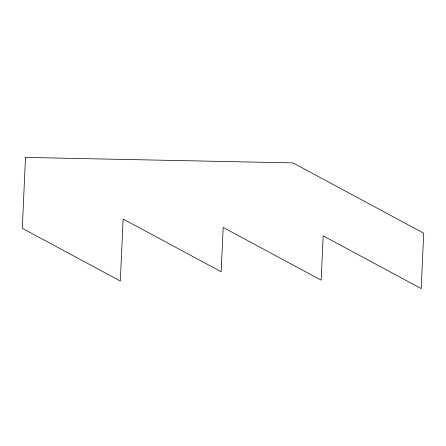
<?xml version="1.0" encoding="UTF-8"?>
<svg xmlns="http://www.w3.org/2000/svg" width="446" height="446" viewBox="0 0 446 446"><rect width="100%" height="100%" fill="white"/><g stroke="black" fill="none" stroke-linecap="round" stroke-linejoin="round"><path stroke-width="0.67" d="M25.494 157.421L22.3 228.313L120.331 281.036L123.124 219.008L221.155 271.737L223.151 227.432L321.176 280.155L323.177 235.85L421.202 288.579L423.7 233.197L292.994 162.896L25.494 157.421"/></g></svg>
